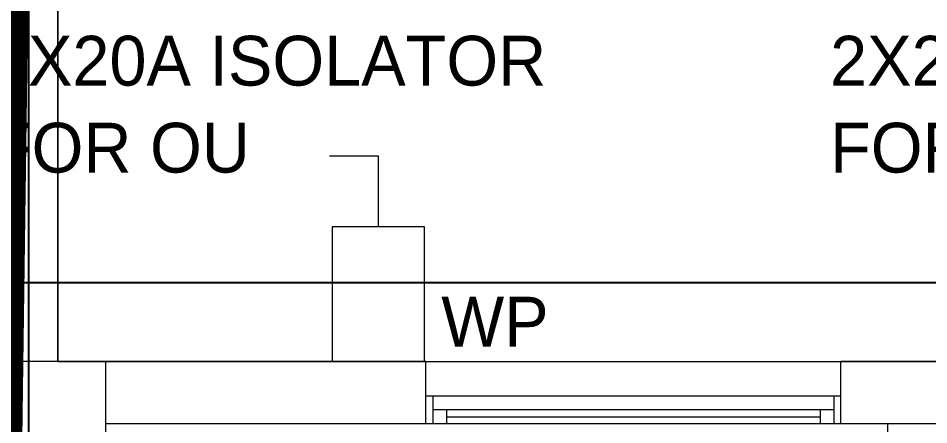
# Model space of a CAD drawing. Header units: metres. Extents: x 75097 to 220695, y -1557923 to -1361206.
# Drawn here: x 122725 to 126017, y -1426402 to -1424931 of the extents above; entities that cross this region are included whole.
import ezdxf

# ---------------------------------------------------------------- set-up
doc = ezdxf.new("R2010")
doc.units = ezdxf.units.M
doc.linetypes.add('DASHED2', pattern=[0.375, 0.25, -0.125])
doc.layers.get('0').update_dxf_attribs({"lineweight": 0})
for name, color, linetype, lineweight in [('A-100 - Copy$0$Aluminum', 8, 'Continuous', 0), ('A-100 - Copy$0$Medical Equipment and Furniture', 8, 'Continuous', 0), ('A-100 - Copy$0$Proj', 8, 'Continuous', 0), ('A-100 - Copy$0$Structure', 8, 'Continuous', 9), ('A-100 - Copy$0$Walls', 8, 'Continuous', 0)]:
    doc.layers.add(name, color=color, linetype=linetype, lineweight=lineweight)
doc.layers.add('A-100 - Copy$0$axes', color=8, linetype='Continuous')
doc.layers.add('E-POWR', color=7, linetype='Continuous', lineweight=9, true_color=0x4e7e3e)
doc.layers.add('E-POWR-IDEN _1-100_', color=7, linetype='Continuous', lineweight=9, true_color=0x4e7e3e)
doc.styles.add('Optima_5', font='', dxfattribs={"height": 3.001645})
doc.styles.get('Optima_5').set_extended_font_data('Optima')

# ---------------------------------------------------------------- blocks, each defined once
blk = doc.blocks.new('GI-041_dwg__U120-3902841-GI-041')
at = {"layer": 'E-POWR', "flags": 128}
blk.add_lwpolyline([(-0.1145, 0), (0.1145, 0), (0.1145, 0.1572), (-0.1145, 0.1572)], close=True, dxfattribs=at)
blk.add_lwpolyline([(0.2354, 0.1613), (0.2354, 0.0786), (0.1145, 0.0786)], dxfattribs=at)
blk = doc.blocks.new('A-100 - Copy')
at = {"layer": 'A-100 - Copy$0$Aluminum'}
for p, q in [((125698.7, -1426297.7, 0), (124198.7, -1426297.7, 0)), ((124223.7, -1426297.7, 0), (124223.7, -1426397.7, 0)), ((125673.7, -1426297.7, 0), (125673.7, -1426397.7, 0)), ((125673.7, -1426347.7, 0), (124223.7, -1426347.7, 0)), ((124273.7, -1426347.7, 0), (124273.7, -1426397.7, 0)), ((124273.7, -1426372.7, 0), (125623.7, -1426372.7, 0)), ((125623.7, -1426347.7, 0), (125623.7, -1426397.7, 0)), ((125698.7, -1426397.7, 0), (124198.7, -1426397.7, 0))]:
    blk.add_line(p, q, dxfattribs=at)
at = {"layer": 'A-100 - Copy$0$axes'}
for p, q in [((122763.3, -1477297.4, 0), (122763.3, -1387547.7, 0)), ((178940.3, -1425887.7, 2.4), (96042.2, -1425887.7, 2.4))]:
    blk.add_line(p, q, dxfattribs=at)
at = {"layer": 'A-100 - Copy$0$Medical Equipment and Furniture'}
blk.add_line((125868.3, -1428310.2, 0), (125868.3, -1426397.7, 0), dxfattribs=at)
at = {"layer": 'A-100 - Copy$0$Medical Equipment and Furniture', "elevation": 0}
blk.add_lwpolyline([(115563.3, -1421042.7), (122868.3, -1421042.7), (122868.3, -1426172.7), (159028.3, -1426172.7), (159136.2, -1440572.7), (159048.3, -1440572.7), (159048.3, -1440877.7)], dxfattribs=at)
at = {"layer": 'A-100 - Copy$0$Proj'}
blk.add_line((124198.7, -1426172.7, 0), (125698.7, -1426172.7, 0), dxfattribs=at)
at = {"layer": 'A-100 - Copy$0$Structure', "elevation": 0}
blk.add_lwpolyline([(122511.2, -1426702.7), (123041.2, -1426702.7), (123041.2, -1426172.7), (122511.2, -1426172.7)], close=True, dxfattribs=at)
at = {"layer": 'A-100 - Copy$0$Walls'}
for p, q in [((122868.3, -1426172.7, 2.4), (122868.3, -1421042.7, 2.4)), ((124198.7, -1426172.7, 0), (123041.2, -1426172.7, 0)), ((124198.7, -1426397.7, 0), (124198.7, -1426172.7, 0)), ((127288.7, -1426172.7, 0), (125698.7, -1426172.7, 0)), ((125698.7, -1426397.7, 0), (125698.7, -1426172.7, 0)), ((124198.7, -1426397.7, 0), (123041.2, -1426397.7, 0)), ((126111.7, -1426397.7, 0), (125698.7, -1426397.7, 0))]:
    blk.add_line(p, q, dxfattribs=at)

msp = doc.modelspace()

# ---------------------------------------------------------------- linework, layer by layer
at = {"layer": 'E-POWR', "color": 240, "linetype": 'DASHED2', "ltscale": 500, "true_color": 0xf10e52, "const_width": 100, "elevation": 0}
msp.add_lwpolyline([(115314.3, -1421042.7), (122763.3, -1421042.7), (122643.3, -1429852.7), (109455, -1429732.3), (109455, -1447867.7), (115125.3, -1447867.7), (115013.3, -1454972.7), (147820.4, -1454991.2)], dxfattribs=at)

# ---------------------------------------------------------------- block references
at = {"color": 85, "xscale": 2127.341102341351, "yscale": 2127.341102341351, "zscale": 2127.341102341351, "rotation": 89.99999999978158}
msp.add_blockref('GI-041_dwg__U120-3902841-GI-041', (124193.7, -1425929.1, 0), dxfattribs=at)

# ---------------------------------------------------------------- texts
at = {"layer": 'E-POWR-IDEN _1-100_', "attachment_point": 1, "rotation": 360, "line_spacing_factor": 1.047943, "style": 'Optima_5'}
for s, insert, char_height, width in [('2X20A ISOLATOR\\PFOR OU', (122626.1, -1424994.6, 0), 180.099, 2475.925), ('2X20A ISOLATOR\\PFOR OU', (125660.2, -1424994.6, 0), 180.099, 2475.925), ('WP', (124254.5, -1425938.6), 180.1, 3.637978807091713e-12)]:
    msp.add_mtext(s, dxfattribs=dict(at, insert=insert, char_height=char_height, width=width))

# ---------------------------------------------------------------- next in the draw order: block references
msp.add_blockref('A-100 - Copy', (0, 0))

doc.saveas('drawing.dxf')
